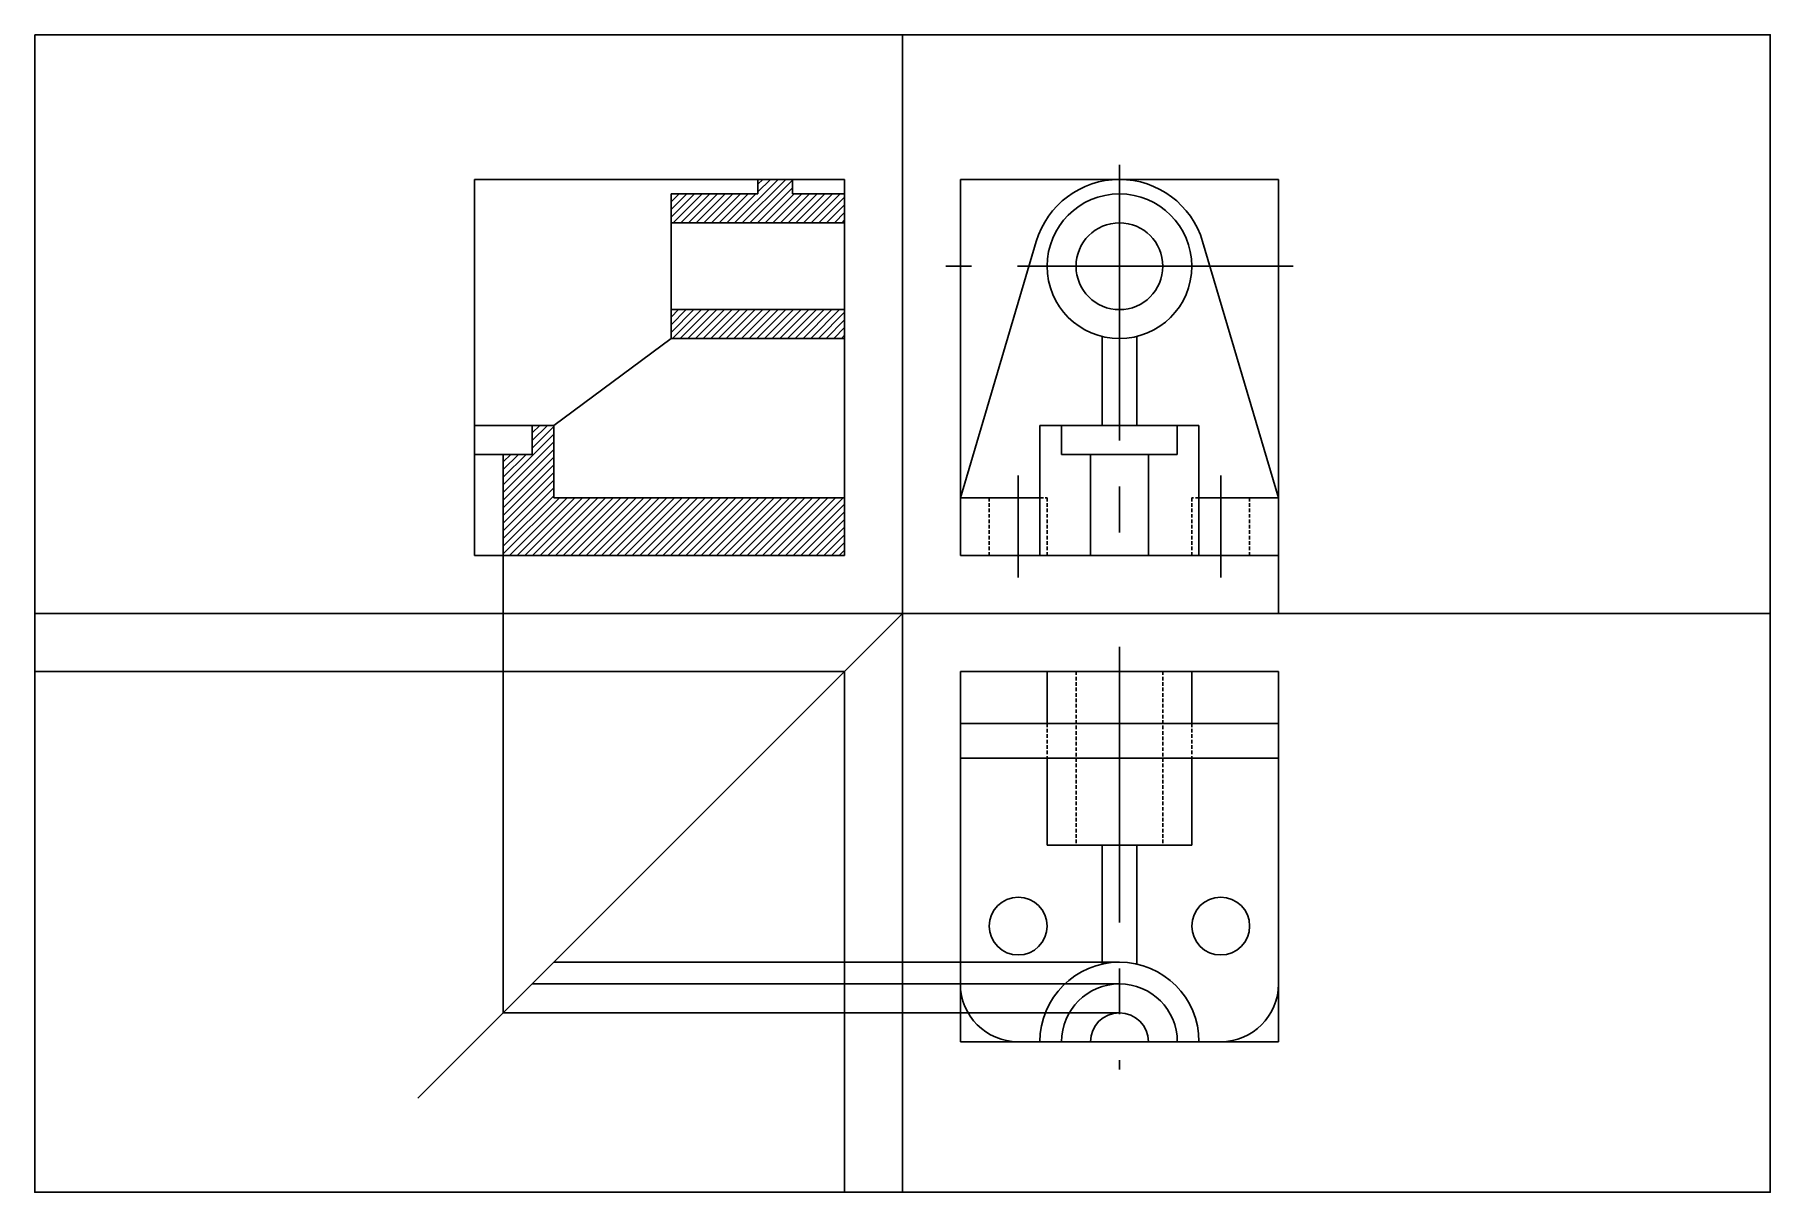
# Model space of a CAD drawing. Header units: millimetres. Extents: x 0 to 600, y 0 to 400.
import ezdxf

# ---------------------------------------------------------------- set-up
doc = ezdxf.new("R2010")
doc.units = ezdxf.units.MM
doc.linetypes.add('CENTER2', pattern=[28.575, 19.05, -3.175, 3.175, -3.175])
doc.linetypes.add('HIDDEN2', pattern=[0.1875, 0.125, -0.0625])
doc.layers.get('0').update_dxf_attribs({"true_color": 0xe7f0ff})
for name, color, linetype in [('Centre', 2, 'CENTER2'), ('Construction', 252, 'Continuous'), ('hidden', 3, 'HIDDEN2')]:
    doc.layers.add(name, color=color, linetype=linetype)

msp = doc.modelspace()

# ---------------------------------------------------------------- hatches: boundary and pattern name
h = msp.add_hatch()
h.set_pattern_fill('ANSI31', color=256, scale=15)
h.set_pattern_definition([(45, (-702.8266, -7936.2996), (-1.3258252, 1.3258252), [])])
h.paths.add_polyline_path([(280, 345), (262, 345), (262, 350), (250, 350), (250, 345), (220, 345), (220, 335), (280, 335)])
h.paths.add_polyline_path([(280, 305), (220, 305), (220, 295), (250, 295), (262, 295), (280, 295)])
h.paths.add_polyline_path([(280, 240), (179.5, 240), (179.5, 265), (172, 265), (172, 255), (162, 255), (162, 220), (280, 220)])

# ---------------------------------------------------------------- linework, layer by layer
for p, q in [((262, 350), (250, 350)), ((250, 350), (250, 345)), ((262, 345), (262, 350)), ((250, 345), (220, 345)), ((220, 345), (220, 295)), ((280, 345), (262, 345)), ((280, 345), (262, 345)), ((280, 295), (280, 345)), ((320, 240), (346.24, 328.52)), ((430, 240), (403.76, 328.52)), ((179.5, 265), (220, 295)), ((220, 295), (250, 295)), ((250, 295), (262, 295)), ((262, 295), (280, 295)), ((369, 265), (369, 295.73)), ((381, 265), (381, 295.73)), ((172, 265), (152, 265)), ((172, 265), (179.5, 265)), ((172, 265), (172, 255)), ((179.5, 265), (179.5, 240)), ((347.5, 265), (347.5, 220)), ((355, 265), (347.5, 265)), ((355, 265), (355, 255)), ((355, 265), (395, 265)), ((375, 265), (369, 265)), ((369, 265), (381, 265)), ((395, 265), (402.5, 265)), ((395, 255), (395, 265)), ((402.5, 265), (402.5, 220)), ((152, 220), (152, 255)), ((172, 255), (152, 255)), ((162, 255), (162, 220)), ((355, 255), (395, 255)), ((375, 255), (365, 255)), ((365, 255), (365, 220)), ((385, 255), (385, 220)), ((152, 240), (152, 220)), ((179.5, 240), (280, 240)), ((280, 240), (280, 220)), ((320, 220), (320, 240)), ((320, 240), (347.5, 240)), ((402.5, 240), (430, 240)), ((430, 240), (430, 220)), ((280, 220), (152, 220)), ((430, 220), (320, 220)), ((400, 220), (420, 220)), ((300, 200), (132.5, 32.5)), ((400, 180), (375, 180)), ((375, 180), (350, 180)), ((350, 180), (350, 162)), ((400, 162), (400, 180)), ((320, 162), (430, 162)), ((320, 162), (320, 150)), ((430, 162), (430, 150)), ((320, 150), (430, 150)), ((320, 150), (320, 72)), ((350, 150), (350, 120)), ((400, 120), (400, 150)), ((430, 72), (430, 150)), ((350, 120), (400, 120)), ((375, 120), (369, 120)), ((369, 120), (369, 78.84)), ((381, 120), (369, 120)), ((381, 78.84), (381, 120)), ((340, 52), (347.5, 52)), ((347.5, 52), (365, 52)), ((385, 52), (402.5, 52)), ((402.5, 52), (410, 52))]:
    msp.add_line(p, q)
at = {"ltscale": 10}
for p, q in [((280, 335), (220, 335)), ((280, 305), (220, 305))]:
    msp.add_line(p, q, dxfattribs=at)
msp.add_lwpolyline([(0, 400), (600, 400), (600, 0), (0, 0)], close=True)
for centre, radius in [((375, 320), 25), ((375, 320), 15), ((340, 92), 10), ((410, 92), 10)]:
    msp.add_circle(centre, radius)
for centre, radius, start, end in [((375, 320), 30, 16.5086, 163.4914), ((375, 52), 27.5, 0, 180), ((340, 72), 20, 180, 270), ((375, 52), 20, 0, 180), ((410, 72), 20, 270, 0), ((375, 52), 10, 0, 180)]:
    msp.add_arc(centre, radius, start, end)
at = {"layer": 'Centre', "ltscale": 5}
for p, q in [((375, 355), (375, 215)), ((435, 320), (315, 320)), ((340, 247.7), (340, 212.41)), ((410, 247.7), (410, 212.41)), ((375, 188.49), (375, 42.42))]:
    msp.add_line(p, q, dxfattribs=at)
at = {"layer": 'Construction'}
for p, q in [((300, 400), (300, 0)), ((280, 350), (152, 350)), ((152, 350), (152, 220)), ((280, 350), (280, 220)), ((280, 220), (280, 350)), ((320, 350), (320, 220)), ((430, 350), (320, 350)), ((320, 350), (320, 220)), ((430, 220), (430, 350)), ((162, 62), (162, 255)), ((170, 220), (280, 220)), ((170, 220), (280, 220)), ((320, 220), (430, 220)), ((320, 220), (430, 220)), ((320, 220), (430, 220)), ((430, 220), (430, 200)), ((0, 200), (600, 200)), ((320, 180), (430, 180)), ((320, 180), (430, 180)), ((320, 180), (320, 162)), ((430, 180), (430, 52)), ((430, 180), (430, 52)), ((0, 180), (280, 180)), ((280, 180), (280, 0)), ((320, 180), (320, 52)), ((320, 52), (320, 180)), ((375, 79.5), (179.5, 79.5)), ((375, 72), (172, 72)), ((375, 62), (162, 62)), ((430, 52), (320, 52))]:
    msp.add_line(p, q, dxfattribs=at)
at = {"layer": 'hidden', "ltscale": 10}
for p, q in [((330, 220), (330, 240)), ((347.5, 240), (350, 240)), ((350, 240), (350, 220)), ((402.5, 240), (400, 240)), ((400, 240), (400, 220)), ((420, 220), (420, 240)), ((360, 180), (360, 120)), ((390, 180), (390, 120)), ((350, 162), (350, 150)), ((400, 162), (400, 150))]:
    msp.add_line(p, q, dxfattribs=at)

doc.saveas('drawing.dxf')
